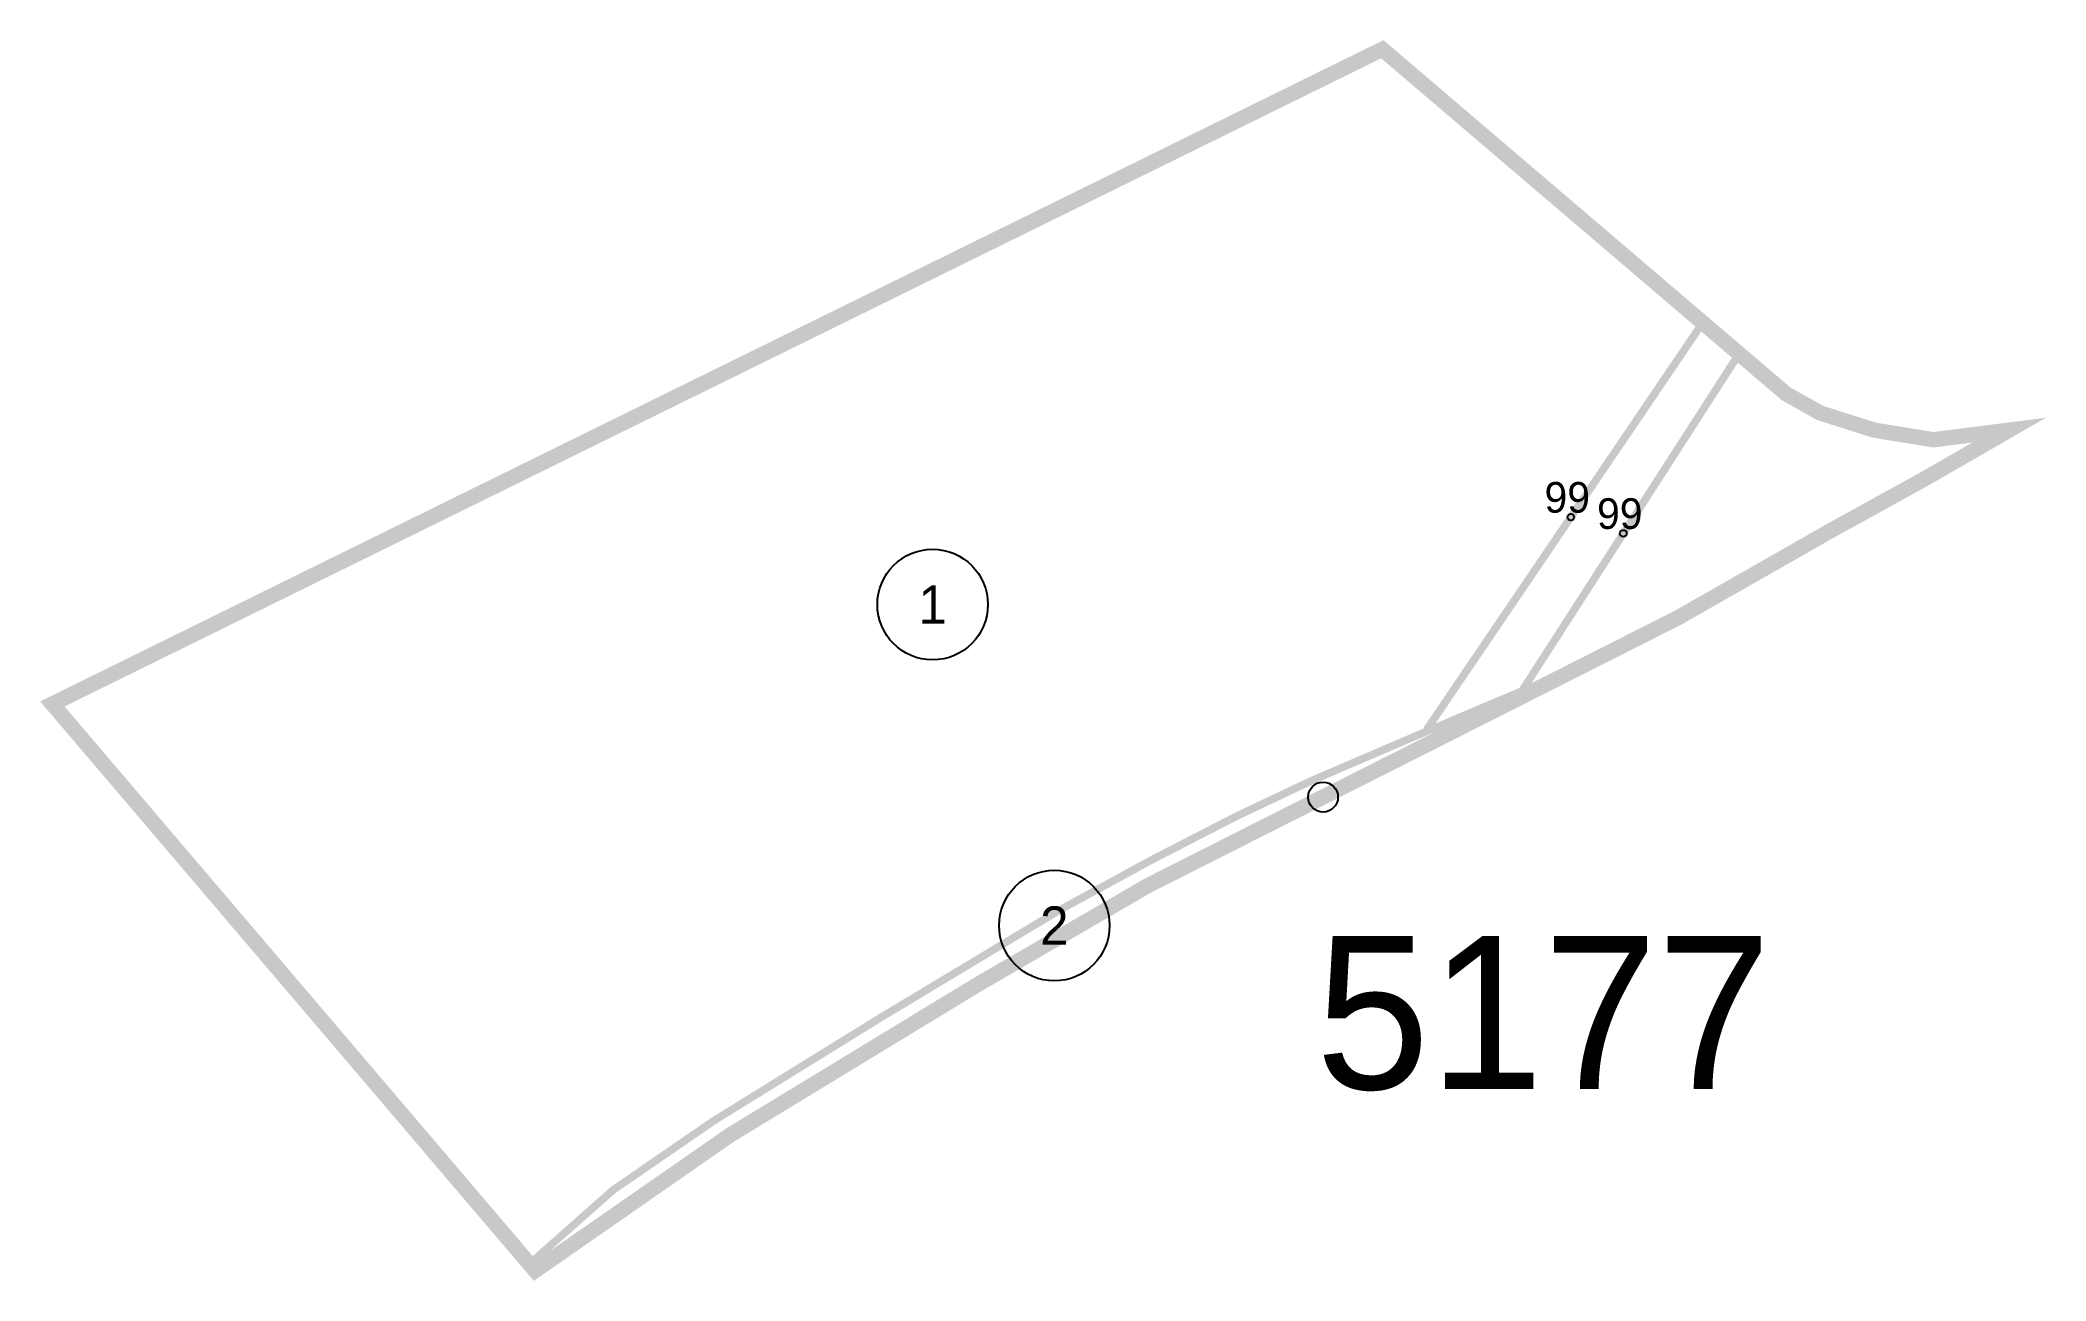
# Model space of a CAD drawing. Header units: metres. Extents: x 218338 to 218469, y 629200 to 629281.
import ezdxf
from ezdxf.enums import TextEntityAlignment as Align

# ---------------------------------------------------------------- set-up
doc = ezdxf.new("R2010")
doc.units = ezdxf.units.M
for name, color, linetype in [('1802', 7, 'Continuous'), ('1803', 7, 'Continuous'), ('18bl5177', 5, 'Continuous'), ('18bl5177A', 7, 'Continuous'), ('18NOTE99', 2, 'Continuous'), ('18NOTEA', 7, 'Continuous')]:
    doc.layers.add(name, color=color, linetype=linetype)
doc.styles.add('HEBTEXT', font='HEBTXT.shx')
doc.styles.add('HEBTXT', font='hebtxt_z.shx')

# ---------------------------------------------------------------- blocks, each defined once
blk = doc.blocks.new('TABA')
blk.add_circle((0, 0), 0.975)
at = {"style": 'HEBTXT'}
blk.add_attdef('TABA_NAME', text='', height=10, dxfattribs=at).set_placement((-26.28, -0.4), align=Align.MIDDLE_CENTER)
blk = doc.blocks.new('1803')
blk.add_circle((0, 0), 3.61)
at = {"style": 'HEBTXT'}
blk.add_attdef('MIGRASH', text='', height=2.5, dxfattribs=at).set_placement((0, 0), align=Align.MIDDLE_CENTER)
at = {"color": 7, "style": 'HEBTXT', "flags": 1}
for tag, p in [('TABA', (0, -4.44)), ('YEUD', (0, -9))]:
    blk.add_attdef(tag, text='', height=2.5, dxfattribs=at).set_placement(p, align=Align.MIDDLE_CENTER)
blk = doc.blocks.new('NOTE')
blk.add_circle((0, 0), 0.218)
at = {"style": 'HEBTEXT'}
blk.add_attdef('NOTE', text='', height=2, dxfattribs=at).set_placement((-0.23, 1.29), align=Align.MIDDLE_CENTER)
at = {"style": 'HEBTEXT', "flags": 1}
for tag, p in [('TABA', (-0.23, -1.38)), ('MIGRASH', (-0.23, -4.05))]:
    blk.add_attdef(tag, text='', height=2, dxfattribs=at).set_placement(p, align=Align.MIDDLE_CENTER)

msp = doc.modelspace()

# ---------------------------------------------------------------- linework, layer by layer
at = {"layer": '1802', "const_width": 0.5}
for points in [[(218454.84, 629248.84), (218461.18, 629252.34), (218466.61, 629255.47), (218461.67, 629254.84), (218457.79, 629255.47), (218454.26, 629256.59), (218452.04, 629257.84), (218425.67, 629280.34), (218338.81, 629237.59), (218369.97, 629201.02), (218375.43, 629205.85), (218382, 629210.37), (218392.87, 629217.09), (218404.57, 629224.12), (218410.61, 629227.41), (218416.19, 629230.28), (218421.03, 629232.57), (218426.85, 629235.07), (218432.26, 629237.37), (218438.92, 629240.16), (218444.98, 629243.22)], [(218410.34, 629225.72), (218438.92, 629240.16), (218432.26, 629237.37), (218426.85, 629235.07), (218421.03, 629232.57), (218416.19, 629230.28), (218410.61, 629227.41), (218404.57, 629224.12), (218392.87, 629217.09), (218382, 629210.37), (218375.43, 629205.85), (218369.97, 629201.02), (218370.34, 629200.59), (218383.1, 629209.46), (218399.14, 629219.21)]]:
    msp.add_lwpolyline(points, close=True, dxfattribs=at)
at = {"layer": '18bl5177', "const_width": 1}
msp.add_lwpolyline([(218425.67, 629280.34), (218452.04, 629257.84), (218454.26, 629256.59), (218457.79, 629255.47), (218461.67, 629254.84), (218466.61, 629255.47), (218461.18, 629252.34), (218454.84, 629248.84), (218444.98, 629243.22), (218410.34, 629225.72), (218399.14, 629219.21), (218383.1, 629209.46), (218370.34, 629200.59), (218338.81, 629237.59)], close=True, dxfattribs=at)
at = {"layer": '18NOTE99', "const_width": 0.5}
for points in [[(218446.48, 629262.31), (218428.56, 629235.9)], [(218448.97, 629260.46), (218434.85, 629238.53)]]:
    msp.add_lwpolyline(points, dxfattribs=at)

# ---------------------------------------------------------------- block references
at = {"layer": '1803', "color": 2}
for p, values in [((218396.3, 629244.08), {'MIGRASH': '1'}), ((218404.25, 629223.12), {'MIGRASH': '2'})]:
    msp.add_blockref('1803', p, dxfattribs=at).add_auto_attribs(values)
at = {"layer": '18bl5177A', "color": 2}
ref = msp.add_blockref('TABA', (218421.8, 629231.51), dxfattribs=at)
ref.add_attrib('TABA_NAME', '5177', dxfattribs={"layer": '0', "height": 10, "style": 'HEBTXT'}).set_placement((218436.19, 629217.44), align=Align.MIDDLE_CENTER)
at = {"layer": '18NOTEA'}
for p in [(218437.98, 629249.79), (218441.41, 629248.73)]:
    msp.add_blockref('NOTE', p, dxfattribs=at).add_auto_attribs({'NOTE': '99'})

doc.saveas('drawing.dxf')
